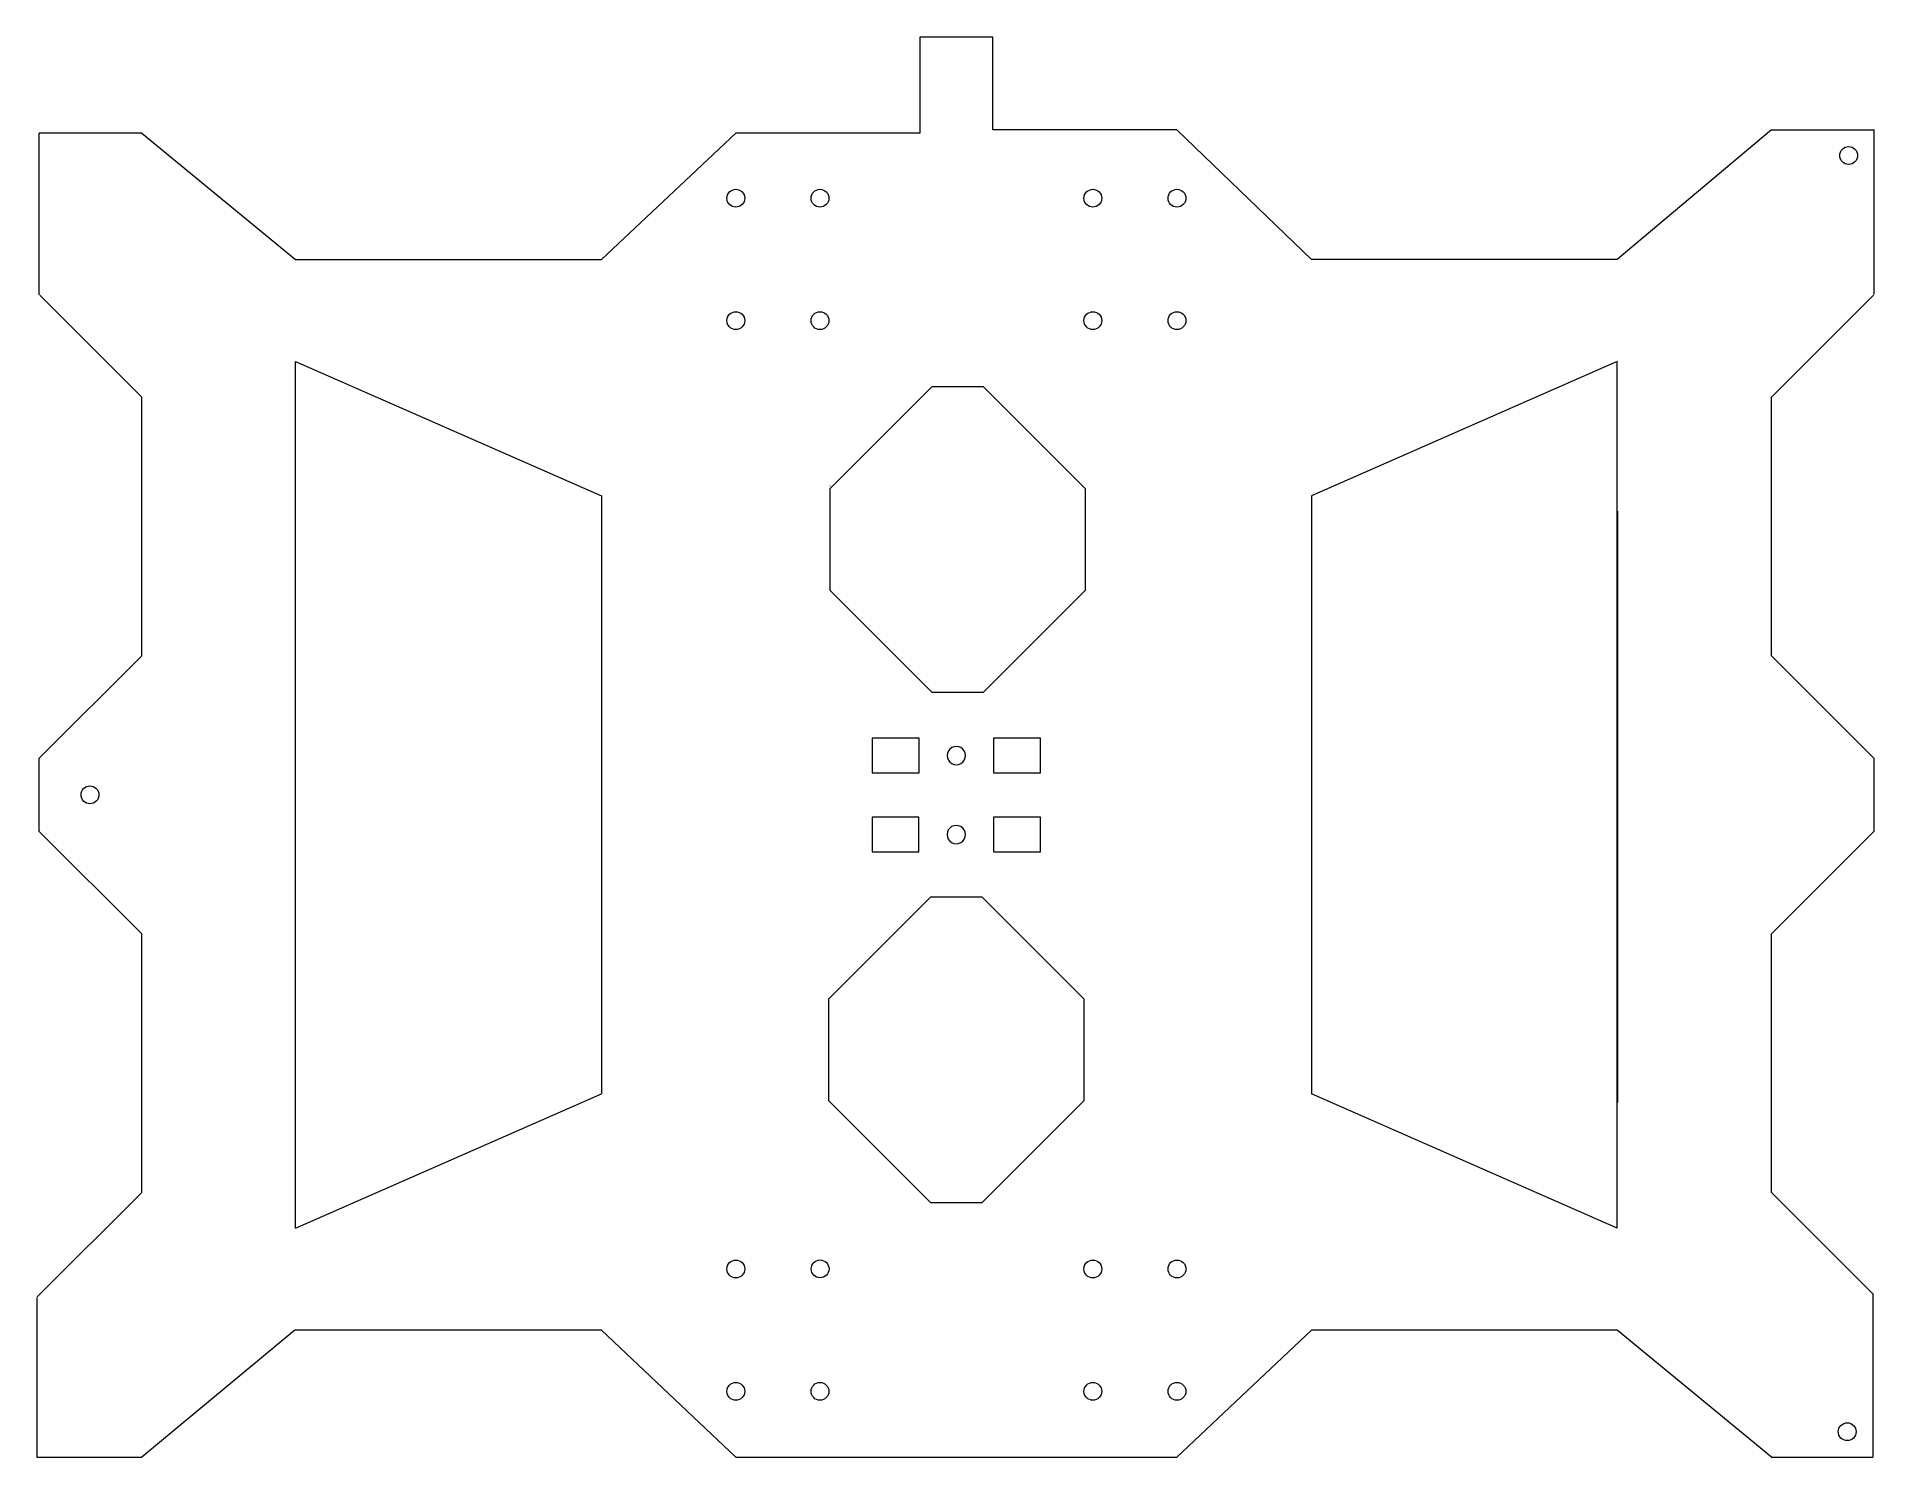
# Model space of a CAD drawing. Header units: millimetres. Extents: x -295 to 65, y -53 to 226.
import ezdxf

# ---------------------------------------------------------------- set-up
doc = ezdxf.new("R2010")
doc.units = ezdxf.units.MM
doc.header["$MEASUREMENT"] = 0

msp = doc.modelspace()

# ---------------------------------------------------------------- linework, layer by layer
at = {"lineweight": 9}
for points in [[(-122.023, 207.1225), (-122.023, 207.1225), (-122.023, 226.0537), (-122.023, 226.0537)], [(-122.023, 226.0537), (-122.023, 226.0537), (-107.7843, 226.0537), (-107.7843, 226.0537)], [(-107.7804, 207.7661), (-107.7804, 207.7661), (-107.7804, 226.0537), (-107.7804, 226.0537)], [(-294.7559, 175.4659), (-294.7559, 175.4659), (-294.7559, 207.1225), (-294.7559, 207.1225)], [(-274.6693, 207.1225), (-274.6693, 207.1225), (-294.7559, 207.1225), (-294.7559, 207.1225)], [(-274.6693, 207.1225), (-274.6693, 207.1225), (-244.5227, 182.3794), (-244.5227, 182.3794)], [(-184.5227, 182.3794), (-184.5227, 182.3794), (-158.1664, 207.1225), (-158.1664, 207.1225)], [(-122.023, 207.1225), (-122.023, 207.1225), (-158.1664, 207.1225), (-158.1664, 207.1225)], [(-71.6664, 207.7661), (-71.6664, 207.7661), (-107.7804, 207.7661), (-107.7804, 207.7661)], [(-45.3101, 182.3794), (-45.3101, 182.3794), (-71.6664, 207.7661), (-71.6664, 207.7661)], [(44.9206, 207.7661), (44.9206, 207.7661), (14.6899, 182.3794), (14.6899, 182.3794)], [(44.9206, 207.7661), (44.9206, 207.7661), (65.0529, 207.7661), (65.0529, 207.7661)], [(65.0529, 175.5116), (65.0529, 175.5116), (65.0529, 207.7661), (65.0529, 207.7661)], [(-244.5227, 182.3794), (-244.5227, 182.3794), (-184.5227, 182.3794), (-184.5227, 182.3794)], [(14.6899, 182.3794), (14.6899, 182.3794), (-45.3101, 182.3794), (-45.3101, 182.3794)], [(-294.6693, 175.3793), (-294.6693, 175.3793), (-274.6693, 155.3793), (-274.6693, 155.3793)], [(64.9206, 175.3793), (64.9206, 175.3793), (44.9206, 155.3793), (44.9206, 155.3793)], [(-244.5227, -7.6206), (-244.5227, -7.6206), (-244.5227, 162.3793), (-244.5227, 162.3793)], [(-244.5227, 162.3793), (-244.5227, 162.3793), (-184.5227, 136.0214), (-184.5227, 136.0214)], [(14.6899, 162.3793), (14.6899, 162.3793), (-45.3101, 136.0214), (-45.3101, 136.0214)], [(14.6899, -7.6206), (14.6899, -7.6206), (14.6899, 162.3793), (14.6899, 162.3793)], [(-274.6693, 104.6532), (-274.6693, 104.6532), (-274.6693, 155.3793), (-274.6693, 155.3793)], [(-139.6947, 137.4307), (-139.6947, 137.4307), (-119.6947, 157.4307), (-119.6947, 157.4307)], [(-119.6947, 157.4307), (-119.6947, 157.4307), (-109.6947, 157.4307), (-109.6947, 157.4307)], [(-109.6947, 157.4307), (-109.6947, 157.4307), (-89.6947, 137.4307), (-89.6947, 137.4307)], [(44.9206, 104.6532), (44.9206, 104.6532), (44.9206, 155.3793), (44.9206, 155.3793)], [(-139.6947, 137.9015), (-139.6947, 137.9015), (-139.6947, 137.9719), (-139.6947, 137.9719)], [(-139.6947, 117.4307), (-139.6947, 117.4307), (-139.6947, 137.4307), (-139.6947, 137.4307)], [(-89.6947, 137.4307), (-89.6947, 137.4307), (-89.6947, 117.4307), (-89.6947, 117.4307)], [(-184.5227, 136.0214), (-184.5227, 136.0214), (-184.5227, 18.7374), (-184.5227, 18.7374)], [(-45.3101, 136.0214), (-45.3101, 136.0214), (-45.3101, 18.7374), (-45.3101, 18.7374)], [(14.7844, 17.0367), (14.7844, 17.0367), (14.7844, 133.0367), (14.7844, 133.0367)], [(-119.6947, 97.4307), (-119.6947, 97.4307), (-139.6947, 117.4307), (-139.6947, 117.4307)], [(-89.6947, 117.4307), (-89.6947, 117.4307), (-109.6947, 97.4307), (-109.6947, 97.4307)], [(-274.6693, 104.6532), (-274.6693, 104.6532), (-294.8219, 84.5007), (-294.8219, 84.5007)], [(44.9206, 104.6532), (44.9206, 104.6532), (65.0731, 84.5007), (65.0731, 84.5007)], [(-109.6947, 97.4307), (-109.6947, 97.4307), (-119.6947, 97.4307), (-119.6947, 97.4307)], [(-131.4349, 88.475), (-131.4349, 88.475), (-131.4349, 81.675), (-131.4349, 81.675)], [(-122.2349, 88.475), (-122.2349, 88.475), (-131.4349, 88.475), (-131.4349, 88.475)], [(-122.2349, 81.675), (-122.2349, 81.675), (-122.2349, 88.475), (-122.2349, 88.475)], [(-115.8354, 86.632), (-115.8354, 86.632), (-116.2081, 86.3459), (-116.2081, 86.3459)], [(-115.4013, 86.8119), (-115.4013, 86.8119), (-115.8354, 86.632), (-115.8354, 86.632)], [(-114.9354, 86.8733), (-114.9354, 86.8733), (-115.4013, 86.8119), (-115.4013, 86.8119)], [(-114.4695, 86.812), (-114.4695, 86.812), (-114.9354, 86.8733), (-114.9354, 86.8733)], [(-114.0354, 86.6323), (-114.0354, 86.6323), (-114.4695, 86.812), (-114.4695, 86.812)], [(-113.6626, 86.3463), (-113.6626, 86.3463), (-114.0354, 86.6323), (-114.0354, 86.6323)], [(-98.4349, 88.475), (-98.4349, 88.475), (-107.6349, 88.475), (-107.6349, 88.475)], [(-107.6349, 88.475), (-107.6349, 88.475), (-107.6349, 81.675), (-107.6349, 81.675)], [(-98.4349, 81.675), (-98.4349, 81.675), (-98.4349, 88.475), (-98.4349, 88.475)], [(-294.8219, 84.5007), (-294.8219, 84.5007), (-294.8219, 70.258), (-294.8219, 70.258)], [(-116.6739, 85.5389), (-116.6739, 85.5389), (-116.7352, 85.0731), (-116.7352, 85.0731)], [(-116.7352, 85.0731), (-116.7352, 85.0731), (-116.6738, 84.6072), (-116.6738, 84.6072)], [(-116.4941, 85.9731), (-116.4941, 85.9731), (-116.6739, 85.5389), (-116.6739, 85.5389)], [(-116.6738, 84.6072), (-116.6738, 84.6072), (-116.4939, 84.1731), (-116.4939, 84.1731)], [(-116.2081, 86.3459), (-116.2081, 86.3459), (-116.4941, 85.9731), (-116.4941, 85.9731)], [(-116.4939, 84.1731), (-116.4939, 84.1731), (-116.2078, 83.8003), (-116.2078, 83.8003)], [(-116.2078, 83.8003), (-116.2078, 83.8003), (-115.835, 83.5143), (-115.835, 83.5143)], [(-115.835, 83.5143), (-115.835, 83.5143), (-115.4008, 83.3346), (-115.4008, 83.3346)], [(-115.4008, 83.3346), (-115.4008, 83.3346), (-114.9349, 83.2733), (-114.9349, 83.2733)], [(-114.9349, 83.2733), (-114.9349, 83.2733), (-114.4691, 83.3347), (-114.4691, 83.3347)], [(-114.4691, 83.3347), (-114.4691, 83.3347), (-114.035, 83.5146), (-114.035, 83.5146)], [(-114.035, 83.5146), (-114.035, 83.5146), (-113.6622, 83.8007), (-113.6622, 83.8007)], [(-113.3765, 85.9735), (-113.3765, 85.9735), (-113.6626, 86.3463), (-113.6626, 86.3463)], [(-113.6622, 83.8007), (-113.6622, 83.8007), (-113.3762, 84.1735), (-113.3762, 84.1735)], [(-113.1966, 85.5394), (-113.1966, 85.5394), (-113.3765, 85.9735), (-113.3765, 85.9735)], [(-113.3762, 84.1735), (-113.3762, 84.1735), (-113.1964, 84.6077), (-113.1964, 84.6077)], [(-113.1352, 85.0736), (-113.1352, 85.0736), (-113.1966, 85.5394), (-113.1966, 85.5394)], [(-113.1964, 84.6077), (-113.1964, 84.6077), (-113.1352, 85.0736), (-113.1352, 85.0736)], [(65.0731, 70.258), (65.0731, 70.258), (65.0731, 84.5007), (65.0731, 84.5007)], [(-131.4349, 81.675), (-131.4349, 81.675), (-122.2349, 81.675), (-122.2349, 81.675)], [(-107.6349, 81.675), (-107.6349, 81.675), (-98.4349, 81.675), (-98.4349, 81.675)], [(-131.45, 72.9775), (-131.45, 72.9775), (-131.45, 66.1775), (-131.45, 66.1775)], [(-122.25, 72.9775), (-122.25, 72.9775), (-131.45, 72.9775), (-131.45, 72.9775)], [(-122.25, 66.1775), (-122.25, 66.1775), (-122.25, 72.9775), (-122.25, 72.9775)], [(-98.45, 72.9775), (-98.45, 72.9775), (-107.65, 72.9775), (-107.65, 72.9775)], [(-107.65, 72.9775), (-107.65, 72.9775), (-107.65, 66.1775), (-107.65, 66.1775)], [(-98.45, 66.1775), (-98.45, 66.1775), (-98.45, 72.9775), (-98.45, 72.9775)], [(-274.6693, 50.1055), (-274.6693, 50.1055), (-294.8219, 70.258), (-294.8219, 70.258)], [(-116.689, 70.0414), (-116.689, 70.0414), (-116.7502, 69.5755), (-116.7502, 69.5755)], [(-116.7502, 69.5755), (-116.7502, 69.5755), (-116.6888, 69.1097), (-116.6888, 69.1097)], [(-116.5092, 70.4756), (-116.5092, 70.4756), (-116.689, 70.0414), (-116.689, 70.0414)], [(-116.6888, 69.1097), (-116.6888, 69.1097), (-116.509, 68.6756), (-116.509, 68.6756)], [(-116.2232, 70.8484), (-116.2232, 70.8484), (-116.5092, 70.4756), (-116.5092, 70.4756)], [(-116.509, 68.6756), (-116.509, 68.6756), (-116.2229, 68.3028), (-116.2229, 68.3028)], [(-115.8505, 71.1345), (-115.8505, 71.1345), (-116.2232, 70.8484), (-116.2232, 70.8484)], [(-115.4164, 71.3144), (-115.4164, 71.3144), (-115.8505, 71.1345), (-115.8505, 71.1345)], [(-114.9505, 71.3758), (-114.9505, 71.3758), (-115.4164, 71.3144), (-115.4164, 71.3144)], [(-114.4846, 71.3145), (-114.4846, 71.3145), (-114.9505, 71.3758), (-114.9505, 71.3758)], [(-114.0505, 71.1348), (-114.0505, 71.1348), (-114.4846, 71.3145), (-114.4846, 71.3145)], [(-113.6776, 70.8488), (-113.6776, 70.8488), (-114.0505, 71.1348), (-114.0505, 71.1348)], [(-113.3915, 70.476), (-113.3915, 70.476), (-113.6776, 70.8488), (-113.6776, 70.8488)], [(-113.6773, 68.3032), (-113.6773, 68.3032), (-113.3913, 68.676), (-113.3913, 68.676)], [(-113.2116, 70.0419), (-113.2116, 70.0419), (-113.3915, 70.476), (-113.3915, 70.476)], [(-113.3913, 68.676), (-113.3913, 68.676), (-113.2115, 69.1102), (-113.2115, 69.1102)], [(-113.1502, 69.576), (-113.1502, 69.576), (-113.2116, 70.0419), (-113.2116, 70.0419)], [(-113.2115, 69.1102), (-113.2115, 69.1102), (-113.1502, 69.576), (-113.1502, 69.576)], [(65.0731, 70.258), (65.0731, 70.258), (44.9206, 50.1055), (44.9206, 50.1055)], [(-131.45, 66.1775), (-131.45, 66.1775), (-122.25, 66.1775), (-122.25, 66.1775)], [(-116.2229, 68.3028), (-116.2229, 68.3028), (-115.85, 68.0168), (-115.85, 68.0168)], [(-115.85, 68.0168), (-115.85, 68.0168), (-115.4159, 67.8371), (-115.4159, 67.8371)], [(-115.4159, 67.8371), (-115.4159, 67.8371), (-114.95, 67.7758), (-114.95, 67.7758)], [(-114.95, 67.7758), (-114.95, 67.7758), (-114.4841, 67.8372), (-114.4841, 67.8372)], [(-114.4841, 67.8372), (-114.4841, 67.8372), (-114.05, 68.0171), (-114.05, 68.0171)], [(-114.05, 68.0171), (-114.05, 68.0171), (-113.6773, 68.3032), (-113.6773, 68.3032)], [(-107.65, 66.1775), (-107.65, 66.1775), (-98.45, 66.1775), (-98.45, 66.1775)], [(-139.9164, 37.3794), (-139.9164, 37.3794), (-119.9164, 57.3794), (-119.9164, 57.3794)], [(-119.9164, 57.3794), (-119.9164, 57.3794), (-109.9164, 57.3794), (-109.9164, 57.3794)], [(-109.9164, 57.3794), (-109.9164, 57.3794), (-89.9164, 37.3794), (-89.9164, 37.3794)], [(-274.6693, -0.6206), (-274.6693, -0.6206), (-274.6693, 50.1055), (-274.6693, 50.1055)], [(44.9206, -0.6206), (44.9206, -0.6206), (44.9206, 50.1055), (44.9206, 50.1055)], [(-139.9164, 37.3794), (-139.9164, 37.3794), (-139.9164, 37.4497), (-139.9164, 37.4497)], [(-139.9164, 17.3794), (-139.9164, 17.3794), (-139.9164, 37.3794), (-139.9164, 37.3794)], [(-89.9164, 37.3794), (-89.9164, 37.3794), (-89.9164, 17.3794), (-89.9164, 17.3794)], [(-244.5227, -7.6206), (-244.5227, -7.6206), (-184.5227, 18.7374), (-184.5227, 18.7374)], [(14.6899, -7.6206), (14.6899, -7.6206), (-45.3101, 18.7374), (-45.3101, 18.7374)], [(-119.9164, -2.6206), (-119.9164, -2.6206), (-139.9164, 17.3794), (-139.9164, 17.3794)], [(-89.9164, 17.3794), (-89.9164, 17.3794), (-109.9164, -2.6206), (-109.9164, -2.6206)], [(-295.157, -21.1083), (-295.157, -21.1083), (-274.6693, -0.6206), (-274.6693, -0.6206)], [(-109.9164, -2.6206), (-109.9164, -2.6206), (-119.9164, -2.6206), (-119.9164, -2.6206)], [(64.9206, -20.6206), (64.9206, -20.6206), (44.9206, -0.6206), (44.9206, -0.6206)], [(-295.2576, -21.2089), (-295.2576, -21.2089), (-295.2576, -52.548), (-295.2576, -52.548)], [(64.769, -20.469), (64.769, -20.469), (64.769, -52.5441), (64.769, -52.5441)], [(-244.6685, -27.6206), (-244.6685, -27.6206), (-274.6693, -52.5482), (-274.6693, -52.5482)], [(-184.5227, -27.6206), (-184.5227, -27.6206), (-244.6685, -27.6206), (-244.6685, -27.6206)], [(-184.5227, -27.6206), (-184.5227, -27.6206), (-158.1664, -52.5441), (-158.1664, -52.5441)], [(-45.3101, -27.6206), (-45.3101, -27.6206), (-71.6664, -52.5441), (-71.6664, -52.5441)], [(14.6899, -27.6206), (14.6899, -27.6206), (-45.3101, -27.6206), (-45.3101, -27.6206)], [(44.9206, -52.5441), (44.9206, -52.5441), (14.6899, -27.6206), (14.6899, -27.6206)], [(-295.2576, -52.548), (-295.2576, -52.548), (-274.6693, -52.5482), (-274.6693, -52.5482)], [(-158.1664, -52.5441), (-158.1664, -52.5441), (-71.6664, -52.5441), (-71.6664, -52.5441)], [(44.9206, -52.5441), (44.9206, -52.5441), (64.769, -52.5441), (64.769, -52.5441)]]:
    msp.add_open_spline(points, degree=3, dxfattribs=at)
for points in [[(60.0529, 204.5161), (59.0864, 204.5161), (58.3029, 203.7326), (58.3029, 202.7661), (58.3029, 202.7661), (58.3029, 201.7996), (59.0864, 201.0161), (60.0529, 201.0161), (60.0529, 201.0161), (61.0194, 201.016), (61.8029, 201.7995), (61.8029, 202.766), (61.8029, 202.766), (61.8029, 203.7325), (61.0194, 204.516), (60.0529, 204.5161)], [(-158.1664, 196.1294), (-159.1329, 196.1294), (-159.9164, 195.3459), (-159.9164, 194.3794), (-159.9164, 194.3794), (-159.9164, 193.4129), (-159.1329, 192.6294), (-158.1664, 192.6294), (-158.1664, 192.6294), (-157.1999, 192.6294), (-156.4164, 193.4129), (-156.4164, 194.3794), (-156.4164, 194.3794), (-156.4164, 195.3459), (-157.1999, 196.1294), (-158.1664, 196.1294)], [(-141.6664, 196.1294), (-142.6329, 196.1294), (-143.4164, 195.3459), (-143.4164, 194.3794), (-143.4164, 194.3794), (-143.4164, 193.4129), (-142.6329, 192.6294), (-141.6664, 192.6294), (-141.6664, 192.6294), (-140.6999, 192.6294), (-139.9164, 193.4129), (-139.9164, 194.3794), (-139.9164, 194.3794), (-139.9164, 195.3459), (-140.6999, 196.1294), (-141.6664, 196.1294)], [(-88.1664, 196.1294), (-89.1329, 196.1294), (-89.9164, 195.3459), (-89.9164, 194.3794), (-89.9164, 194.3794), (-89.9164, 193.4129), (-89.1329, 192.6294), (-88.1664, 192.6294), (-88.1664, 192.6294), (-87.1999, 192.6294), (-86.4164, 193.4129), (-86.4164, 194.3794), (-86.4164, 194.3794), (-86.4164, 195.3459), (-87.1999, 196.1294), (-88.1664, 196.1294)], [(-71.6664, 196.1294), (-72.6329, 196.1294), (-73.4164, 195.3459), (-73.4164, 194.3794), (-73.4164, 194.3794), (-73.4164, 193.4129), (-72.6329, 192.6294), (-71.6664, 192.6294), (-71.6664, 192.6294), (-70.6999, 192.6294), (-69.9164, 193.4129), (-69.9164, 194.3794), (-69.9164, 194.3794), (-69.9164, 195.3459), (-70.6999, 196.1294), (-71.6664, 196.1294)], [(-158.1664, 172.1294), (-159.1329, 172.1294), (-159.9164, 171.3459), (-159.9164, 170.3794), (-159.9164, 170.3794), (-159.9164, 169.4129), (-159.1329, 168.6294), (-158.1664, 168.6294), (-158.1664, 168.6294), (-157.1999, 168.6294), (-156.4164, 169.4129), (-156.4164, 170.3794), (-156.4164, 170.3794), (-156.4164, 171.3459), (-157.1999, 172.1294), (-158.1664, 172.1294)], [(-141.6664, 172.1314), (-142.634, 172.1314), (-143.4184, 171.347), (-143.4184, 170.3794), (-143.4184, 170.3794), (-143.4184, 169.4118), (-142.634, 168.6274), (-141.6664, 168.6274), (-141.6664, 168.6274), (-140.6988, 168.6274), (-139.9144, 169.4118), (-139.9144, 170.3794), (-139.9144, 170.3794), (-139.9144, 171.347), (-140.6988, 172.1314), (-141.6664, 172.1314)], [(-88.1664, 172.1294), (-89.1329, 172.1294), (-89.9164, 171.3459), (-89.9164, 170.3794), (-89.9164, 170.3794), (-89.9164, 169.4129), (-89.1329, 168.6294), (-88.1664, 168.6294), (-88.1664, 168.6294), (-87.1999, 168.6294), (-86.4164, 169.4129), (-86.4164, 170.3794), (-86.4164, 170.3794), (-86.4164, 171.3459), (-87.1999, 172.1294), (-88.1664, 172.1294)], [(-71.6664, 172.1294), (-72.6329, 172.1294), (-73.4164, 171.3459), (-73.4164, 170.3794), (-73.4164, 170.3794), (-73.4164, 169.4129), (-72.6329, 168.6294), (-71.6664, 168.6294), (-71.6664, 168.6294), (-70.6999, 168.6294), (-69.9164, 169.4129), (-69.9164, 170.3794), (-69.9164, 170.3794), (-69.9164, 171.3459), (-70.6999, 172.1294), (-71.6664, 172.1294)], [(-284.8219, 79.1294), (-285.7884, 79.1294), (-286.5719, 78.3459), (-286.5719, 77.3794), (-286.5719, 77.3794), (-286.5719, 76.4129), (-285.7884, 75.6294), (-284.8219, 75.6294), (-284.8219, 75.6294), (-283.8554, 75.6294), (-283.0719, 76.4129), (-283.0719, 77.3794), (-283.0719, 77.3794), (-283.0719, 78.3459), (-283.8554, 79.1294), (-284.8219, 79.1294)], [(-158.1664, -13.8706), (-159.1329, -13.8706), (-159.9164, -14.6541), (-159.9164, -15.6206), (-159.9164, -15.6206), (-159.9164, -16.5871), (-159.1329, -17.3706), (-158.1664, -17.3706), (-158.1664, -17.3706), (-157.1999, -17.3706), (-156.4164, -16.5871), (-156.4164, -15.6206), (-156.4164, -15.6206), (-156.4164, -14.6541), (-157.1999, -13.8706), (-158.1664, -13.8706)], [(-141.6438, -13.8575), (-142.6103, -13.8575), (-143.3938, -14.641), (-143.3938, -15.6075), (-143.3938, -15.6075), (-143.3938, -16.574), (-142.6103, -17.3575), (-141.6438, -17.3575), (-141.6438, -17.3575), (-140.6773, -17.3575), (-139.8938, -16.574), (-139.8938, -15.6075), (-139.8938, -15.6075), (-139.8938, -14.641), (-140.6773, -13.8575), (-141.6438, -13.8575)], [(-88.1664, -13.8706), (-89.1329, -13.8706), (-89.9164, -14.6541), (-89.9164, -15.6206), (-89.9164, -15.6206), (-89.9164, -16.5871), (-89.1329, -17.3706), (-88.1664, -17.3706), (-88.1664, -17.3706), (-87.1999, -17.3706), (-86.4164, -16.5871), (-86.4164, -15.6206), (-86.4164, -15.6206), (-86.4164, -14.6541), (-87.1999, -13.8706), (-88.1664, -13.8706)], [(-71.6664, -13.8706), (-72.6329, -13.8706), (-73.4164, -14.6541), (-73.4164, -15.6206), (-73.4164, -15.6206), (-73.4164, -16.5871), (-72.6329, -17.3706), (-71.6664, -17.3706), (-71.6664, -17.3706), (-70.6999, -17.3706), (-69.9164, -16.5871), (-69.9164, -15.6206), (-69.9164, -15.6206), (-69.9164, -14.6541), (-70.6999, -13.8706), (-71.6664, -13.8706)], [(-158.1664, -37.8706), (-159.1329, -37.8706), (-159.9164, -38.6541), (-159.9164, -39.6206), (-159.9164, -39.6206), (-159.9164, -40.5871), (-159.1329, -41.3706), (-158.1664, -41.3706), (-158.1664, -41.3706), (-157.1999, -41.3706), (-156.4164, -40.5871), (-156.4164, -39.6206), (-156.4164, -39.6206), (-156.4164, -38.6541), (-157.1999, -37.8706), (-158.1664, -37.8706)], [(-141.6664, -37.8706), (-142.6329, -37.8706), (-143.4164, -38.6541), (-143.4164, -39.6206), (-143.4164, -39.6206), (-143.4164, -40.5871), (-142.6329, -41.3706), (-141.6664, -41.3706), (-141.6664, -41.3706), (-140.6999, -41.3706), (-139.9164, -40.5871), (-139.9164, -39.6206), (-139.9164, -39.6206), (-139.9164, -38.6541), (-140.6999, -37.8706), (-141.6664, -37.8706)], [(-88.1664, -37.8706), (-89.1329, -37.8706), (-89.9164, -38.6541), (-89.9164, -39.6206), (-89.9164, -39.6206), (-89.9164, -40.5871), (-89.1329, -41.3706), (-88.1664, -41.3706), (-88.1664, -41.3706), (-87.1999, -41.3706), (-86.4164, -40.5871), (-86.4164, -39.6206), (-86.4164, -39.6206), (-86.4164, -38.6541), (-87.1999, -37.8706), (-88.1664, -37.8706)], [(-71.6664, -37.8706), (-72.6329, -37.8706), (-73.4164, -38.6541), (-73.4164, -39.6206), (-73.4164, -39.6206), (-73.4164, -40.5871), (-72.6329, -41.3706), (-71.6664, -41.3706), (-71.6664, -41.3706), (-70.6999, -41.3706), (-69.9164, -40.5871), (-69.9164, -39.6206), (-69.9164, -39.6206), (-69.9164, -38.6541), (-70.6999, -37.8706), (-71.6664, -37.8706)], [(59.769, -45.7941), (58.8025, -45.7941), (58.019, -46.5776), (58.019, -47.5441), (58.019, -47.5441), (58.019, -48.5106), (58.8025, -49.2941), (59.769, -49.2941), (59.769, -49.2941), (60.7355, -49.2941), (61.519, -48.5106), (61.519, -47.5441), (61.519, -47.5441), (61.519, -46.5776), (60.7355, -45.7941), (59.769, -45.7941)]]:
    msp.add_open_spline(points, degree=3, knots=[0, 0, 0, 0, 0.2, 0.2, 0.2, 0.2, 0.4, 0.4, 0.4, 0.4, 0.6, 0.6, 0.6, 0.6, 1, 1, 1, 1], dxfattribs=at)

doc.saveas('drawing.dxf')
